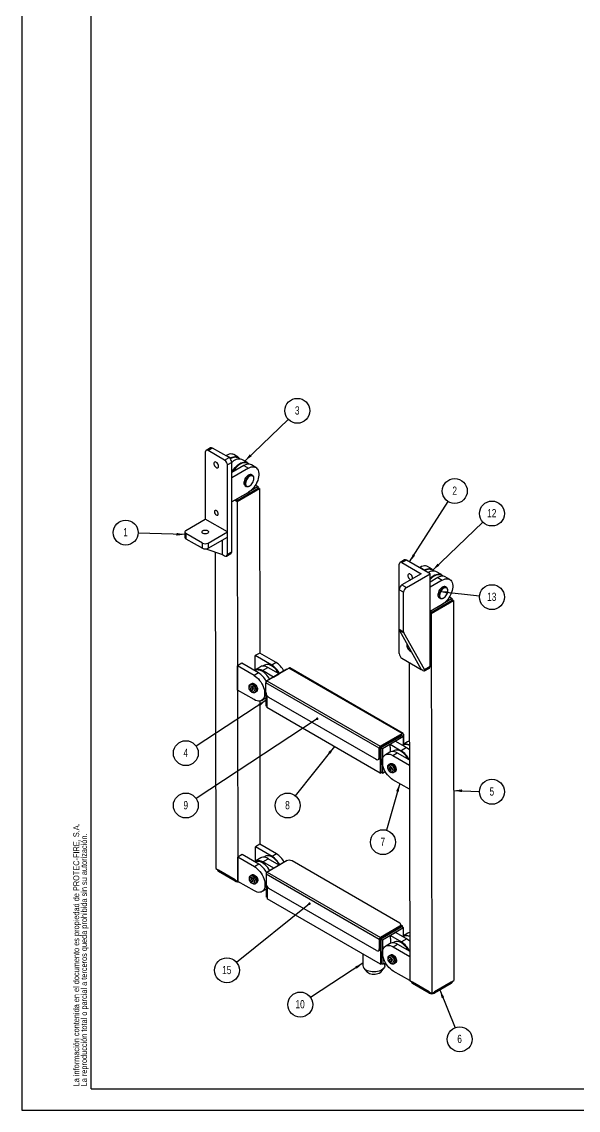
# Model space of a CAD drawing. Extents: x 0 to 1782, y 0 to 1260.
# Drawn here: x 0 to 427, y 0 to 836 of the extents above; entities that cross this region are included whole.
import ezdxf

# ---------------------------------------------------------------- set-up
doc = ezdxf.new("R2010")
doc.units = 0
doc.header["$LTSCALE"] = 3
doc.layers.get('0').update_dxf_attribs({"linetype": 'CONTINUOUS'})
doc.layers.add('FORMATO', color=7, linetype='CONTINUOUS')
doc.styles.add('SLDTEXTSTYLE0', font='TXT', dxfattribs={"width": 0.75})
doc.dimstyles.new('SLDDIMSTYLE0', dxfattribs={"dimtxt": 0.18, "dimasz": 6.35, "dimexe": 0, "dimexo": 0.0625, "dimgap": 0, "dimtad": 0, "dimtih": 1, "dimtoh": 1, "dimdec": 0, "dimrnd": 1e-09, "dimzin": 0, "dimdsep": 46, "dimtxsty": 'Standard', "dimsah": 1, "dimcen": 0.09, "dimadec": 0, "dimazin": 0, "dimtfac": 6.35, "dimtdec": 0, "dimtofl": 0, "dimtmove": 0, "dimatfit": 3, "dimfxl": 1, "dimtolj": 1, "dimtzin": 0, "dimarcsym": 0})
doc.dimstyles.new('SLDDIMSTYLE2', dxfattribs={"dimtxt": 0.18, "dimasz": 1.953846, "dimexe": 0, "dimexo": 0.0625, "dimgap": 0, "dimtad": 0, "dimtih": 1, "dimtoh": 1, "dimdec": 0, "dimrnd": 1e-09, "dimzin": 0, "dimdsep": 46, "dimtxsty": 'Standard', "dimblk1": 'DOT', "dimblk2": 'DOT', "dimsah": 1, "dimcen": 0.09, "dimadec": 0, "dimazin": 0, "dimtfac": 1.953846, "dimtdec": 0, "dimtofl": 0, "dimtmove": 0, "dimatfit": 3, "dimldrblk": 'DOT', "dimfxl": 1, "dimtolj": 1, "dimtzin": 0, "dimarcsym": 0})

# ---------------------------------------------------------------- blocks, each defined once
blk = doc.blocks.new('SW_NOTE_0')
at = {"layer": 'FORMATO', "color": 0, "char_height": 4.5, "attachment_point": 1, "rotation": 90, "style": 'SLDTEXTSTYLE0'}
for s, insert in [('La información contenida en el documento es propiedad de PROTEC-FIRE, S.A.', (-5.78, 0)), ('La reproducción total o parcial a terceros queda prohibida sin su autorización.', (0.22, 0))]:
    blk.add_mtext(s, dxfattribs=dict(at, insert=insert))
blk = doc.blocks.new('SW_NOTE_0_7')
at = {"layer": 'FORMATO', "color": 0}
blk.add_circle((6.92, 6.61), 9.57, dxfattribs=at)
at = {"layer": 'FORMATO', "color": 0, "insert": (6.79, 10.05), "char_height": 6.35, "attachment_point": 2, "style": 'SLDTEXTSTYLE0'}
blk.add_mtext('12', dxfattribs=at)
blk = doc.blocks.new('SW_NOTE_0_8')
at = {"layer": 'FORMATO', "color": 0}
blk.add_circle((9.52, -1.02), 9.57, dxfattribs=at)
at = {"layer": 'FORMATO', "color": 0, "insert": (9.39, 2.41), "char_height": 6.35, "attachment_point": 2, "style": 'SLDTEXTSTYLE0'}
blk.add_mtext('13', dxfattribs=at)
blk = doc.blocks.new('SW_NOTE_0_9')
at = {"layer": 'FORMATO', "color": 0}
blk.add_circle((5.15, 8.07), 9.57, dxfattribs=at)
at = {"layer": 'FORMATO', "color": 0, "insert": (5.09, 11.51), "char_height": 6.35, "attachment_point": 2, "style": 'SLDTEXTSTYLE0'}
blk.add_mtext('2', dxfattribs=at)
blk = doc.blocks.new('SW_NOTE_0_10')
at = {"layer": 'FORMATO', "color": 0}
blk.add_circle((9.57, -0.32), 9.57, dxfattribs=at)
at = {"layer": 'FORMATO', "color": 0, "insert": (9.5, 3.12), "char_height": 6.35, "attachment_point": 2, "style": 'SLDTEXTSTYLE0'}
blk.add_mtext('5', dxfattribs=at)
blk = doc.blocks.new('SW_NOTE_0_11')
at = {"layer": 'FORMATO', "color": 0}
blk.add_circle((-7.99, -5.27), 9.57, dxfattribs=at)
at = {"layer": 'FORMATO', "color": 0, "insert": (-8.05, -1.84), "char_height": 6.35, "attachment_point": 2, "style": 'SLDTEXTSTYLE0'}
blk.add_mtext('9', dxfattribs=at)
blk = doc.blocks.new('_DOT')
at = {"color": 0, "linetype": 'ByBlock'}
blk.add_line((-0.5, 0), (-1, 0), dxfattribs=at)
at = {"color": 0, "linetype": 'ByBlock', "const_width": 0.5}
blk.add_lwpolyline([(-0.25, 0, 1), (0.25, 0, 1)], format="xyb", close=True, dxfattribs=at)
blk = doc.blocks.new('SW_NOTE_0_12')
at = {"layer": 'FORMATO', "color": 0}
blk.add_circle((-2.64, -9.2), 9.57, dxfattribs=at)
at = {"layer": 'FORMATO', "color": 0, "insert": (-2.7, -5.76), "char_height": 6.35, "attachment_point": 2, "style": 'SLDTEXTSTYLE0'}
blk.add_mtext('7', dxfattribs=at)
blk = doc.blocks.new('SW_NOTE_0_13')
at = {"layer": 'FORMATO', "color": 0}
blk.add_circle((3.57, -8.88), 9.57, dxfattribs=at)
at = {"layer": 'FORMATO', "color": 0, "insert": (3.51, -5.44), "char_height": 6.35, "attachment_point": 2, "style": 'SLDTEXTSTYLE0'}
blk.add_mtext('6', dxfattribs=at)
blk = doc.blocks.new('SW_NOTE_0_14')
at = {"layer": 'FORMATO', "color": 0}
blk.add_circle((-5.97, -7.48), 9.57, dxfattribs=at)
at = {"layer": 'FORMATO', "color": 0, "insert": (-6.03, -4.05), "char_height": 6.35, "attachment_point": 2, "style": 'SLDTEXTSTYLE0'}
blk.add_mtext('8', dxfattribs=at)
blk = doc.blocks.new('SW_NOTE_0_15')
at = {"layer": 'FORMATO', "color": 0}
blk.add_circle((-7.98, -5.28), 9.57, dxfattribs=at)
at = {"layer": 'FORMATO', "color": 0, "insert": (-8.11, -1.85), "char_height": 6.35, "attachment_point": 2, "style": 'SLDTEXTSTYLE0'}
blk.add_mtext('10', dxfattribs=at)
blk = doc.blocks.new('SW_NOTE_0_16')
at = {"layer": 'FORMATO', "color": 0}
blk.add_circle((-8, -5.26), 9.57, dxfattribs=at)
at = {"layer": 'FORMATO', "color": 0, "insert": (-8.06, -1.82), "char_height": 6.35, "attachment_point": 2, "style": 'SLDTEXTSTYLE0'}
blk.add_mtext('4', dxfattribs=at)
blk = doc.blocks.new('SW_NOTE_0_17')
at = {"layer": 'FORMATO', "color": 0}
blk.add_circle((-9.57, 0.31), 9.57, dxfattribs=at)
at = {"layer": 'FORMATO', "color": 0, "insert": (-9.63, 3.75), "char_height": 6.35, "attachment_point": 2, "style": 'SLDTEXTSTYLE0'}
blk.add_mtext('1', dxfattribs=at)
blk = doc.blocks.new('SW_NOTE_0_18')
at = {"layer": 'FORMATO', "color": 0}
blk.add_circle((6.92, 6.61), 9.57, dxfattribs=at)
at = {"layer": 'FORMATO', "color": 0, "insert": (6.86, 10.05), "char_height": 6.35, "attachment_point": 2, "style": 'SLDTEXTSTYLE0'}
blk.add_mtext('3', dxfattribs=at)
blk = doc.blocks.new('SW_NOTE_0_19')
at = {"layer": 'FORMATO', "color": 0}
blk.add_circle((-7.45, -6.01), 9.57, dxfattribs=at)
at = {"layer": 'FORMATO', "color": 0, "insert": (-7.58, -2.58), "char_height": 6.35, "attachment_point": 2, "style": 'SLDTEXTSTYLE0'}
blk.add_mtext('15', dxfattribs=at)

msp = doc.modelspace()

# ---------------------------------------------------------------- linework, layer by layer
at = {"color": 7, "linetype": 'Continuous'}
for p, q in [((0, 1260), (0, 0)), ((140.88, 505.18), (140.88, 453.74)), ((144.9, 508.52), (141.5, 506.56)), ((146.4, 508.37), (143, 506.41)), ((155.73, 499.06), (143, 506.41)), ((159.13, 501.02), (146.4, 508.37)), ((157, 502.73), (156.58, 502.49)), ((157, 502.73), (160.4, 500.77)), ((166.1, 501.34), (162.7, 503.3)), ((155.73, 499.06), (159.13, 501.02)), ((161.25, 497.34), (157.85, 495.39)), ((157.85, 426.8), (157.85, 495.39)), ((160.4, 500.77), (159.85, 500.45)), ((161.25, 428.76), (161.25, 497.34)), ((170.58, 494.89), (161.25, 489.51)), ((166.94, 500.16), (165.9, 500.76)), ((173.31, 497.17), (169.07, 499.62)), ((170.58, 494.89), (173.98, 492.93)), ((174.16, 495.99), (173.12, 496.59)), ((179.67, 493.5), (176.28, 495.46)), ((173.98, 492.93), (161.25, 485.59)), ((161.25, 466.97), (161.25, 485.59)), ((177.22, 487.29), (176.38, 487.78)), ((178.22, 484.85), (178.22, 485.1)), ((165.51, 467.45), (182.48, 477.28)), ((181.63, 477.28), (165.51, 467.94)), ((171.58, 479.47), (172.42, 478.98)), ((181.63, 478.75), (174.09, 474.39)), ((174.82, 479.22), (175.04, 479.34)), ((179.47, 479.99), (181.63, 478.75)), ((181.63, 477.28), (181.63, 478.75)), ((182.48, 477.28), (181.63, 477.77)), ((182.48, 477.28), (182.67, 350.99)), ((173.98, 474.32), (161.25, 466.97)), ((163.8, 468.44), (165.51, 467.45)), ((165.51, 467.94), (164.22, 468.69)), ((165.5, 469.41), (165.49, 469.42)), ((173.6, 474.1), (165.5, 469.41)), ((165.51, 467.94), (165.5, 469.41)), ((165.51, 467.45), (165.95, 175.71)), ((126.03, 445.17), (140.88, 453.74)), ((157.85, 443.94), (140.88, 453.74)), ((125.15, 443.94), (125.15, 440.02)), ((143, 435.37), (157.85, 443.94)), ((157.85, 440.02), (157.85, 443.94)), ((138.76, 435.37), (126.03, 442.72)), ((126.03, 442.72), (126.03, 438.8)), ((126.03, 438.8), (138.76, 431.45)), ((138.76, 431.45), (138.76, 435.37)), ((143, 431.45), (157.85, 440.02)), ((143, 435.37), (143, 431.45)), ((154.03, 426.55), (154.03, 437.82)), ((137.06, 432.43), (134.94, 433.66)), ((141.31, 430.96), (154.03, 426.55)), ((148.61, 428.43), (148.98, 185.51)), ((154.03, 426.55), (155.73, 425.57)), ((157.23, 425.42), (160.63, 427.38)), ((157.85, 426.8), (161.25, 428.76)), ((289.8, 399.62), (289.8, 419.21)), ((293.82, 422.55), (290.42, 420.59)), ((295.31, 422.4), (291.92, 420.44)), ((291.92, 420.44), (306.77, 411.87)), ((313.56, 411.87), (295.31, 422.4)), ((306.77, 411.87), (291.92, 403.29)), ((295.31, 401.34), (313.56, 411.87)), ((305.92, 416.76), (305.5, 416.52)), ((305.92, 416.76), (309.32, 414.8)), ((309.32, 414.8), (308.89, 414.56)), ((315.02, 415.37), (311.62, 417.33)), ((313.56, 340.83), (313.56, 411.87)), ((315.86, 414.19), (314.82, 414.79)), ((322.23, 411.2), (317.99, 413.65)), ((323.07, 410.02), (322.03, 410.62)), ((328.59, 407.53), (325.2, 409.49)), ((291.92, 403.29), (295.31, 401.34)), ((319.5, 408.93), (313.56, 405.5)), ((322.89, 406.97), (313.56, 401.58)), ((319.5, 408.93), (322.89, 406.97)), ((326.14, 401.33), (325.29, 401.81)), ((293.19, 397.66), (289.8, 399.62)), ((289.8, 369.32), (289.8, 399.62)), ((293.19, 367.36), (293.19, 397.66)), ((320.49, 393.5), (321.34, 393.01)), ((330.54, 392.78), (323.01, 388.42)), ((323.74, 393.25), (323.95, 393.37)), ((327.13, 398.88), (327.13, 399.13)), ((328.39, 394.03), (330.54, 392.78)), ((330.55, 391.31), (330.54, 392.78)), ((322.89, 388.35), (313.56, 382.96)), ((314.42, 381.48), (331.39, 391.32)), ((330.55, 391.31), (314.42, 381.97)), ((322.51, 388.13), (314.42, 383.44)), ((331.39, 391.32), (330.55, 391.81)), ((331.39, 391.32), (331.84, 99.58)), ((314.42, 381.97), (313.56, 382.47)), ((313.56, 381.98), (314.42, 381.48)), ((314.42, 383.44), (314.41, 383.45)), ((314.42, 381.97), (314.42, 383.44)), ((314.42, 381.48), (314.87, 89.74)), ((289.8, 369.32), (293.19, 367.36)), ((289.8, 350.63), (289.8, 369.32)), ((293.41, 366.41), (290.01, 368.37)), ((290.01, 368.37), (306.77, 338.38)), ((309.13, 338.27), (293.41, 366.41)), ((182.67, 350.99), (179.27, 349.03)), ((195.4, 343.65), (182.67, 350.99)), ((169.09, 343.13), (165.7, 341.16)), ((181.82, 335.78), (169.09, 343.13)), ((179.29, 338.18), (179.27, 349.03)), ((192, 341.68), (179.27, 349.03)), ((195.4, 343.65), (192, 341.68)), ((291.92, 346.95), (306.77, 338.38)), ((297.53, 343.72), (297.89, 99.54)), ((165.73, 322.56), (165.7, 341.16)), ((178.43, 333.81), (165.7, 341.16)), ((181.82, 335.78), (178.43, 333.81)), ((179.28, 337.48), (179.08, 337.36)), ((183.33, 340.52), (179.09, 338.06)), ((184.79, 337.5), (189.03, 339.96)), ((193.28, 332.6), (184.79, 337.5)), ((186.5, 341.66), (185.45, 341.06)), ((203.46, 338.5), (187.34, 329.16)), ((188.18, 329.65), (205.15, 339.48)), ((197.52, 335.06), (189.03, 339.96)), ((193.28, 332.6), (197.52, 335.06)), ((203.46, 338.5), (203.46, 338.5)), ((292.13, 289.27), (205.15, 339.48)), ((292.73, 289.33), (205.75, 339.54)), ((308.04, 337.64), (306.77, 338.38)), ((309.13, 338.27), (313.56, 340.83)), ((309.24, 337.32), (312.94, 339.45)), ((175.91, 327.21), (175.28, 326.84)), ((176.63, 327.45), (176.5, 327.38)), ((176.64, 327.63), (176.55, 327.58)), ((274.31, 277.97), (187.33, 328.18)), ((187.35, 320.84), (187.33, 328.18)), ((187.58, 329.02), (187.34, 329.16)), ((187.34, 329.16), (187.34, 328.25)), ((188.18, 329.65), (275.16, 279.44)), ((178.45, 315.21), (165.73, 322.56)), ((174.54, 325.2), (174.54, 324.46)), ((176.46, 321.15), (177.1, 320.79)), ((178.89, 320.61), (179.52, 320.98)), ((179.96, 321.41), (180.08, 321.48)), ((180.16, 321.35), (180.24, 321.4)), ((187.35, 320.72), (187.36, 310.56)), ((188.2, 318.39), (188.21, 309.09)), ((182.72, 314.16), (182.89, 204.14)), ((184.15, 314.65), (187.35, 316.5)), ((188.21, 310.07), (187.36, 310.56)), ((189.47, 317.16), (272.2, 269.4)), ((275.19, 258.88), (188.21, 309.09)), ((275.16, 279.44), (292.13, 289.27)), ((292.13, 288.29), (275.16, 278.46)), ((291.7, 287.56), (275.58, 278.22)), ((292.98, 286.82), (276.86, 277.48)), ((292.98, 286.82), (291.7, 287.56)), ((292.13, 287.31), (292.13, 288.29)), ((292.98, 288.78), (292.99, 281.44)), ((292.99, 280.88), (292.98, 286.82)), ((274.32, 270.63), (274.31, 277.97)), ((275.16, 278.46), (275.17, 271.12)), ((275.16, 278.46), (275.19, 258.88)), ((276.86, 277.48), (275.58, 278.22)), ((275.58, 278.22), (275.61, 259.62)), ((276.86, 277.48), (276.87, 267.82)), ((287.04, 283.38), (282.8, 280.92)), ((282.8, 280.92), (291.28, 276.03)), ((282.8, 278.72), (282.8, 280.92)), ((282.8, 278.72), (282.8, 274.97)), ((285.77, 276.01), (284.73, 275.4)), ((287.04, 283.38), (295.52, 278.48)), ((295.52, 278.48), (291.28, 276.03)), ((292.99, 280.19), (292.78, 280.07)), ((296.19, 282.73), (292.79, 280.77)), ((292.99, 281.44), (292.99, 281.33)), ((273.7, 269.26), (274.55, 269.75)), ((274.32, 270.63), (275.17, 271.12)), ((276.87, 267.56), (276.88, 258.88)), ((282.61, 274.87), (279.22, 272.9)), ((284.92, 272.34), (288.31, 274.3)), ((284.92, 272.34), (297.64, 264.99)), ((288.31, 274.3), (297.64, 268.92)), ((275.19, 258.88), (276.03, 259.37)), ((276.88, 258.88), (275.61, 259.62)), ((276.88, 258.88), (279.03, 260.13)), ((281.03, 263.73), (281.03, 262.99)), ((282.4, 265.74), (281.77, 265.37)), ((282.95, 259.68), (283.59, 259.31)), ((283.12, 265.97), (282.99, 265.9)), ((283.13, 266.15), (283.04, 266.1)), ((285.38, 259.14), (286.01, 259.51)), ((286.45, 259.93), (286.57, 260)), ((286.65, 259.87), (286.74, 259.92)), ((297.64, 264.99), (297.67, 246.39)), ((297.67, 246.39), (284.94, 253.74)), ((182.89, 204.14), (179.5, 202.18)), ((179.51, 191.33), (179.5, 202.18)), ((192.22, 194.83), (179.5, 202.18)), ((195.62, 196.8), (182.89, 204.14)), ((169.31, 196.28), (165.92, 194.31)), ((165.95, 175.71), (165.92, 194.31)), ((178.65, 186.97), (165.92, 194.31)), ((182.04, 188.93), (169.31, 196.28)), ((183.55, 193.67), (179.31, 191.22)), ((185.01, 190.65), (189.25, 193.11)), ((186.83, 194.87), (185.68, 194.21)), ((197.74, 188.21), (189.25, 193.11)), ((195.62, 196.8), (192.22, 194.83)), ((148.98, 185.51), (165.95, 175.71)), ((150.22, 184.79), (150.22, 184.53)), ((163.83, 176.94), (151.1, 184.28)), ((151.1, 184.28), (151.1, 183.31)), ((182.04, 188.93), (178.65, 186.97)), ((179.4, 190.57), (179.3, 190.51)), ((193.5, 185.75), (185.01, 190.65)), ((203.68, 191.65), (187.56, 182.31)), ((203.25, 191.4), (188.4, 182.8)), ((193.5, 185.75), (197.74, 188.21)), ((203.73, 191.63), (203.68, 191.65)), ((290.23, 143.65), (207.5, 191.41)), ((163.83, 175.96), (151.1, 183.31)), ((163.83, 175.96), (163.83, 176.94)), ((178.68, 168.36), (165.95, 175.71)), ((174.76, 178.35), (174.76, 177.62)), ((176.14, 180.36), (175.5, 179.99)), ((176.85, 180.6), (176.72, 180.53)), ((176.86, 180.78), (176.77, 180.73)), ((187.81, 182.17), (187.56, 182.31)), ((187.56, 182.31), (187.56, 181.4)), ((274.53, 131.12), (187.56, 181.33)), ((187.56, 181.33), (187.57, 173.99)), ((188.4, 182.8), (275.38, 132.59)), ((176.68, 174.3), (177.32, 173.94)), ((179.11, 173.76), (179.75, 174.13)), ((180.18, 174.56), (180.31, 174.63)), ((180.38, 174.5), (180.47, 174.55)), ((184.38, 167.8), (187.58, 169.65)), ((187.57, 173.87), (187.59, 163.71)), ((188.42, 171.54), (188.44, 162.24)), ((272.42, 122.56), (189.69, 170.32)), ((188.43, 163.22), (187.59, 163.71)), ((275.41, 112.03), (188.44, 162.24)), ((291.11, 141.44), (291.11, 142.42)), ((292.35, 141.44), (291.11, 142.16)), ((292.35, 141.44), (275.38, 131.61)), ((290.23, 141.19), (275.38, 132.59)), ((275.38, 131.61), (290.23, 140.21)), ((291.93, 140.71), (275.8, 131.37)), ((293.2, 139.97), (277.08, 130.63)), ((287.26, 136.53), (283.02, 134.07)), ((283.02, 134.07), (291.5, 129.18)), ((283.02, 131.87), (283.02, 134.07)), ((287.26, 136.53), (295.75, 131.63)), ((290.23, 140.21), (290.23, 141.19)), ((293.2, 139.97), (291.93, 140.71)), ((292.35, 140.46), (292.35, 141.44)), ((296.41, 135.88), (293.01, 133.92)), ((293.21, 134.03), (293.2, 139.97)), ((274.53, 131.12), (274.54, 123.78)), ((275.39, 124.27), (275.38, 131.61)), ((275.38, 131.61), (275.41, 112.03)), ((277.08, 130.63), (275.8, 131.37)), ((275.8, 131.37), (275.83, 112.77)), ((277.08, 130.63), (277.09, 120.97)), ((282.83, 128.02), (279.44, 126.05)), ((283.02, 131.87), (283.03, 128.12)), ((285.89, 129.1), (284.95, 128.56)), ((285.14, 125.49), (288.53, 127.46)), ((285.14, 125.49), (297.87, 118.14)), ((288.53, 127.46), (297.86, 122.07)), ((295.75, 131.63), (291.5, 129.18)), ((293.32, 133.4), (293, 133.22)), ((261.93, 119.82), (261.94, 111.07)), ((273.92, 122.41), (274.77, 122.9)), ((274.54, 123.78), (275.39, 124.27)), ((277.09, 120.72), (277.11, 112.03)), ((282.63, 118.89), (281.99, 118.52)), ((283.34, 119.13), (283.21, 119.05)), ((283.35, 119.3), (283.26, 119.26)), ((297.87, 118.14), (297.89, 99.54)), ((262.66, 109.1), (264.86, 106.24)), ((275.41, 112.03), (276.26, 112.52)), ((277.11, 112.03), (275.83, 112.77)), ((275.83, 106.26), (278.02, 109.12)), ((277.11, 112.03), (279.25, 113.28)), ((278.74, 111.09), (278.74, 112.98)), ((281.25, 116.88), (281.25, 116.14)), ((283.17, 112.83), (283.81, 112.46)), ((285.6, 112.29), (286.24, 112.66)), ((286.67, 113.08), (286.8, 113.15)), ((286.87, 113.02), (286.96, 113.07)), ((297.89, 99.54), (285.17, 106.89)), ((297.89, 99.54), (314.87, 89.74)), ((299.14, 98.82), (299.14, 98.56)), ((312.74, 90.97), (300.02, 98.32)), ((300.02, 98.32), (300.02, 97.34)), ((312.75, 89.99), (300.02, 97.34)), ((314.87, 89.74), (331.84, 99.58)), ((329.71, 98.35), (316.99, 90.97)), ((329.72, 97.37), (316.99, 89.99)), ((329.72, 97.37), (329.71, 98.35)), ((330.59, 98.6), (330.59, 98.86)), ((312.75, 89.99), (312.74, 90.97)), ((316.99, 90.97), (316.99, 89.99)), ((0, 0), (1782, 0))]:
    msp.add_line(p, q, dxfattribs=at)
at = {"color": 8, "linetype": 'Continuous'}
msp.add_line((292.99, 281.44), (292.99, 281.44), dxfattribs=at)
at = {"color": 7, "linetype": 'Continuous', "flags": 128}
for points in [[(162.7, 503.3), (162.09, 503.58), (161.19, 503.79), (160.22, 503.81), (159.18, 503.64), (158.1, 503.28), (157, 502.73)], [(160.4, 500.77), (161.5, 501.32), (162.57, 501.68), (163.61, 501.86), (164.59, 501.83), (165.49, 501.62), (166.29, 501.22), (166.98, 500.63), (167.39, 500.14)], [(151.17, 494.34), (151.09, 495), (150.86, 495.7), (150.49, 496.36), (150.03, 496.94), (149.5, 497.38), (148.97, 497.65), (148.47, 497.71), (148.05, 497.56), (147.74, 497.23), (147.59, 496.72), (147.59, 496.1), (147.74, 495.42), (148.05, 494.73), (148.47, 494.1), (148.97, 493.59), (149.5, 493.23), (150.03, 493.07), (150.49, 493.11), (150.86, 493.35), (151.09, 493.78), (151.17, 494.34)], [(165.9, 500.76), (165.81, 500.81), (164.99, 501.13), (164.09, 501.26), (163.12, 501.2), (162.09, 500.94), (161.04, 500.51), (160.21, 500.05)], [(161.24, 497.5), (161.71, 497.9), (162.8, 498.71), (163.9, 499.35), (165, 499.8), (166.06, 500.08), (167.06, 500.15), (168.01, 500.04), (168.86, 499.73), (169.07, 499.62)], [(161.36, 489.57), (162.1, 490.91), (162.95, 492.2), (163.89, 493.41), (164.9, 494.5), (165.96, 495.46), (167.05, 496.26), (168.15, 496.9), (169.24, 497.36), (170.3, 497.63), (171.31, 497.71), (172.25, 497.59), (173.1, 497.28), (173.86, 496.79), (174.49, 496.12), (174.6, 495.97)], [(173.12, 496.59), (173.01, 496.65), (172.2, 496.97), (171.29, 497.09), (170.32, 497.03), (169.29, 496.78), (168.24, 496.34), (167.17, 495.72), (166.12, 494.94), (165.09, 494), (164.12, 492.94), (163.22, 491.77), (162.4, 490.5), (162.12, 490.01)], [(176.28, 495.46), (175.67, 495.74), (174.77, 495.96), (173.79, 495.98), (172.76, 495.8), (171.68, 495.44), (170.58, 494.89)], [(173.98, 492.93), (175.07, 493.48), (176.15, 493.84), (177.19, 494.02), (178.16, 494), (179.06, 493.78), (179.87, 493.38), (180.56, 492.8), (181.13, 492.04), (181.57, 491.13), (181.87, 490.08), (182.02, 488.9), (182.02, 487.63), (181.87, 486.29), (181.57, 484.89), (181.13, 483.47), (180.56, 482.06), (179.87, 480.67), (179.06, 479.34), (178.16, 478.09), (177.19, 476.94), (176.15, 475.92), (175.07, 475.04), (173.98, 474.32)], [(176.38, 487.78), (176.02, 487.94), (175.39, 488), (174.69, 487.87), (173.96, 487.54), (173.23, 487.02), (172.54, 486.35), (171.91, 485.54), (171.38, 484.65), (170.97, 483.71), (170.7, 482.77), (170.59, 481.86), (170.63, 481.04), (170.83, 480.34), (171.17, 479.8), (171.58, 479.47)], [(178.22, 485.1), (178.21, 485.32), (178.09, 486.09), (177.82, 486.71), (177.4, 487.17), (176.87, 487.45), (176.24, 487.52), (175.54, 487.38), (174.81, 487.05), (174.08, 486.53), (173.39, 485.86), (172.76, 485.05), (172.23, 484.16), (171.82, 483.22), (171.55, 482.28), (171.43, 481.37), (171.48, 480.55), (171.68, 479.85), (172.02, 479.31), (172.5, 478.94), (173.09, 478.77), (173.75, 478.8), (174.47, 479.03), (174.82, 479.22)], [(178.18, 484.25), (178.21, 485.06), (178.1, 485.78), (177.84, 486.37), (177.45, 486.8), (176.95, 487.05), (176.36, 487.12), (175.71, 486.99), (175.02, 486.68), (174.34, 486.2), (173.69, 485.56), (173.1, 484.81), (172.6, 483.98), (172.22, 483.09), (171.97, 482.21), (171.86, 481.36), (171.9, 480.59), (172.09, 479.94), (172.41, 479.42), (172.86, 479.08), (173.41, 478.92), (174.03, 478.95), (174.71, 479.17), (175.39, 479.57), (176.06, 480.13), (176.69, 480.83), (177.23, 481.63), (177.68, 482.49), (178, 483.38), (178.18, 484.25)], [(150.81, 457.81), (150.73, 458.39), (150.51, 459.01), (150.16, 459.58), (149.72, 460.05), (149.25, 460.37), (148.79, 460.5), (148.39, 460.43), (148.1, 460.17), (147.95, 459.74), (147.95, 459.19), (148.1, 458.58), (148.39, 457.98), (148.79, 457.45), (149.25, 457.05), (149.72, 456.82), (150.16, 456.79), (150.51, 456.96), (150.73, 457.31), (150.81, 457.81)], [(142.69, 444.98), (143.14, 444.63), (143.39, 444.22), (143.42, 443.78), (143.22, 443.35), (142.82, 442.98), (142.24, 442.7), (141.54, 442.52), (140.79, 442.47), (140.04, 442.55), (139.37, 442.76), (138.83, 443.07), (138.48, 443.46), (138.33, 443.89), (138.42, 444.32), (138.72, 444.73), (139.22, 445.06), (139.86, 445.29), (140.6, 445.41), (141.36, 445.39), (142.07, 445.24), (142.69, 444.98)], [(311.62, 417.33), (311.01, 417.61), (310.11, 417.83), (309.13, 417.85), (308.1, 417.67), (307.02, 417.31), (305.92, 416.76)], [(300.05, 407.99), (300.09, 408.38), (300.01, 409.04), (299.77, 409.73), (299.41, 410.4), (298.94, 410.97), (298.42, 411.42), (297.88, 411.68), (297.38, 411.74), (296.96, 411.6), (296.66, 411.26), (296.5, 410.76), (296.5, 410.14), (296.66, 409.45), (296.96, 408.76), (297.38, 408.13), (297.88, 407.62), (298.42, 407.26), (298.64, 407.17)], [(309.32, 414.8), (310.41, 415.35), (311.49, 415.71), (312.53, 415.89), (313.5, 415.87), (314.4, 415.65), (315.21, 415.25), (315.9, 414.67), (316.3, 414.17)], [(314.82, 414.79), (314.73, 414.84), (313.91, 415.16), (313.01, 415.29), (312.03, 415.23), (311.01, 414.98), (309.95, 414.54), (309.42, 414.25)], [(311.87, 412.84), (312.82, 413.38), (313.91, 413.84), (314.97, 414.11), (315.98, 414.19), (316.92, 414.07), (317.78, 413.77), (317.99, 413.65)], [(313.56, 408.27), (313.82, 408.53), (314.87, 409.49), (315.96, 410.29), (317.06, 410.93), (318.15, 411.39), (319.21, 411.66), (320.22, 411.74), (321.17, 411.62), (322.02, 411.32), (322.77, 410.82), (323.41, 410.15), (323.52, 410.01)], [(322.03, 410.62), (321.94, 410.68), (321.12, 411), (320.22, 411.13), (319.25, 411.07), (318.22, 410.81), (317.17, 410.38), (316.1, 409.76), (315.05, 408.98), (314.02, 408.05), (313.56, 407.57)], [(325.2, 409.49), (324.59, 409.77), (323.69, 409.99), (322.71, 410.01), (321.67, 409.84), (320.6, 409.47), (319.5, 408.93)], [(325.29, 401.81), (324.93, 401.97), (324.3, 402.04), (323.61, 401.9), (322.88, 401.57), (322.15, 401.05), (321.45, 400.38), (320.83, 399.58), (320.3, 398.68), (319.89, 397.74), (319.62, 396.8), (319.5, 395.9), (319.55, 395.08), (319.74, 394.37), (320.09, 393.83), (320.49, 393.5)], [(327.13, 399.13), (327.13, 399.35), (327.01, 400.12), (326.73, 400.75), (326.32, 401.21), (325.78, 401.48), (325.15, 401.55), (324.46, 401.41), (323.73, 401.08), (323, 400.56), (322.3, 399.89), (321.68, 399.09), (321.14, 398.19), (320.74, 397.25), (320.47, 396.31), (320.35, 395.41), (320.39, 394.59), (320.59, 393.88), (320.94, 393.34), (321.42, 392.97), (322, 392.8), (322.67, 392.83), (323.39, 393.07), (323.74, 393.25)], [(327.09, 398.28), (327.13, 399.09), (327.02, 399.81), (326.76, 400.4), (326.37, 400.83), (325.87, 401.09), (325.28, 401.15), (324.62, 401.02), (323.94, 400.71), (323.26, 400.23), (322.6, 399.6), (322.02, 398.84), (321.52, 398.01), (321.14, 397.13), (320.88, 396.24), (320.77, 395.39), (320.81, 394.62), (321, 393.97), (321.33, 393.45), (321.77, 393.11), (322.32, 392.95), (322.95, 392.98), (323.62, 393.2), (324.31, 393.6), (324.98, 394.16), (325.6, 394.86), (326.15, 395.66), (326.59, 396.52), (326.91, 397.41), (327.09, 398.28)], [(322.89, 406.97), (323.99, 407.51), (325.07, 407.88), (326.1, 408.05), (327.08, 408.03), (327.98, 407.82), (328.78, 407.41), (329.48, 406.83), (330.05, 406.07), (330.49, 405.16), (330.78, 404.11), (330.93, 402.94), (330.93, 401.67), (330.78, 400.32), (330.49, 398.93), (330.05, 397.51), (329.48, 396.09), (328.78, 394.71), (327.98, 393.37), (327.08, 392.12), (326.1, 390.97), (325.07, 389.95), (323.99, 389.07), (322.89, 388.35)], [(295.78, 358.05), (295.69, 357.76), (295.61, 357.07), (295.69, 356.28), (295.92, 355.46), (296.28, 354.63), (296.77, 353.86), (297.34, 353.19), (297.96, 352.65), (298.61, 352.28), (299.1, 352.12)], [(184.79, 337.5), (183.69, 338.05), (182.62, 338.41), (181.58, 338.58), (180.6, 338.56), (179.71, 338.35), (178.9, 337.95), (178.54, 337.68)], [(190.3, 330.88), (189.83, 331.69), (188.99, 332.94), (188.07, 334.09), (187.08, 335.12), (186.05, 336.02), (184.99, 336.77), (183.92, 337.35), (182.87, 337.74), (181.86, 337.96), (180.9, 337.98), (180.02, 337.81), (179.28, 337.48)], [(189.03, 339.96), (187.94, 340.51), (186.86, 340.87), (185.82, 341.04), (184.85, 341.02), (183.95, 340.81), (183.33, 340.52)], [(197.51, 335.06), (197.04, 335.87), (196.2, 337.11), (195.28, 338.26), (194.29, 339.3), (193.26, 340.2), (192.2, 340.95), (191.14, 341.52), (190.09, 341.92), (189.07, 342.13), (188.11, 342.15), (187.23, 341.98), (186.5, 341.66)], [(174.54, 325.2), (174.55, 325.46), (174.68, 326.1), (174.97, 326.59), (175.39, 326.9), (175.92, 327.01), (176.52, 326.91), (177.16, 326.62), (177.79, 326.14), (178.37, 325.51), (178.88, 324.77), (179.27, 323.96), (179.52, 323.14), (179.63, 322.35), (179.57, 321.66), (179.35, 321.09), (179, 320.68), (178.52, 320.47), (177.95, 320.47), (177.33, 320.66), (177.1, 320.79)], [(175.91, 327.21), (176.03, 327.27), (176.56, 327.38), (177.16, 327.28), (177.79, 326.99), (178.42, 326.51), (179.01, 325.88), (179.51, 325.14), (179.91, 324.33), (180.16, 323.51), (180.26, 322.72), (180.2, 322.02), (179.99, 321.46), (179.63, 321.05), (179.52, 320.98)], [(176.26, 327.35), (176.67, 327.64), (177.19, 327.75), (177.79, 327.65), (178.43, 327.36), (179.06, 326.88), (179.64, 326.25), (180.15, 325.51), (180.54, 324.7), (180.8, 323.88), (180.9, 323.09), (180.84, 322.39), (180.63, 321.82), (180.27, 321.42), (179.81, 321.21)], [(176.63, 327.45), (176.74, 327.51), (177.24, 327.61), (177.82, 327.52), (178.42, 327.24), (179.03, 326.78), (179.59, 326.17), (180.08, 325.46), (180.45, 324.69), (180.7, 323.9), (180.79, 323.15), (180.74, 322.48), (180.53, 321.93), (180.19, 321.55), (180.08, 321.48)], [(176.64, 327.63), (176.81, 327.71), (177.35, 327.8), (177.96, 327.67), (178.6, 327.35), (179.22, 326.85), (179.8, 326.21), (180.29, 325.45), (180.67, 324.64), (180.9, 323.82), (180.99, 323.04)], [(178.43, 333.81), (179.52, 333.09), (180.6, 332.21), (181.64, 331.19), (182.62, 330.04), (183.52, 328.79), (184.32, 327.46), (185.02, 326.08), (185.59, 324.66), (186.03, 323.24), (186.33, 321.85), (186.48, 320.51), (186.48, 319.24), (186.34, 318.07), (186.04, 317.01), (185.6, 316.1), (185.03, 315.35), (184.34, 314.76), (183.54, 314.36), (182.64, 314.15), (181.66, 314.13), (180.63, 314.3), (179.55, 314.67), (178.45, 315.21)], [(174.56, 324.1), (174.55, 324.73), (174.7, 325.25), (174.98, 325.62), (175.39, 325.8), (175.88, 325.79), (176.41, 325.58), (176.95, 325.19), (177.45, 324.65), (177.87, 324), (178.17, 323.31), (178.33, 322.62), (178.34, 321.99), (178.2, 321.46), (177.91, 321.1), (177.51, 320.91), (177.02, 320.93), (176.48, 321.14), (175.94, 321.53), (175.44, 322.07), (175.03, 322.71), (174.72, 323.41), (174.56, 324.1)], [(176.58, 322.34), (176.88, 322.3), (177.12, 322.41), (177.25, 322.67), (177.26, 323.04), (177.15, 323.45), (176.93, 323.85), (176.64, 324.18), (176.31, 324.38), (176.01, 324.42), (175.78, 324.31), (175.64, 324.04), (175.63, 323.68), (175.74, 323.27), (175.96, 322.87), (176.26, 322.54), (176.58, 322.34)], [(296.78, 269.41), (296.7, 269.56), (295.92, 270.84), (295.03, 272.04), (294.08, 273.14), (293.07, 274.11), (292.02, 274.93), (290.95, 275.6), (289.89, 276.09), (288.86, 276.4), (287.87, 276.51), (286.94, 276.44), (286.1, 276.18), (285.77, 276.01)], [(292.24, 280.38), (292.61, 280.65), (293.41, 281.05), (294.31, 281.27), (295.28, 281.29), (296.32, 281.11), (297.4, 280.75), (297.62, 280.65)], [(295.52, 278.48), (296.62, 277.76), (297.63, 276.95)], [(297.62, 283.22), (296.8, 283.02), (296.19, 282.73)], [(284.94, 253.74), (283.85, 254.46), (282.77, 255.34), (281.73, 256.36), (280.75, 257.51), (279.85, 258.76), (279.05, 260.09), (278.35, 261.48), (277.78, 262.89), (277.34, 264.31), (277.04, 265.7), (276.89, 267.05), (276.89, 268.32), (277.04, 269.49), (277.33, 270.54), (277.77, 271.45), (278.34, 272.2), (279.03, 272.79), (279.83, 273.19), (280.73, 273.4), (281.71, 273.42), (282.74, 273.25), (283.82, 272.89), (284.92, 272.34)], [(288.31, 274.3), (287.21, 274.85), (286.14, 275.22), (285.1, 275.39), (284.12, 275.37), (283.23, 275.16), (282.61, 274.87)], [(281.03, 263.73), (281.04, 263.99), (281.18, 264.63), (281.46, 265.12), (281.88, 265.43), (282.41, 265.54), (283.01, 265.44), (283.65, 265.14), (284.28, 264.66), (284.86, 264.03), (285.37, 263.29), (285.76, 262.49), (286.02, 261.66), (286.12, 260.88), (286.06, 260.18), (285.84, 259.61), (285.49, 259.21), (285.01, 259), (284.44, 258.99), (283.82, 259.19), (283.59, 259.31)], [(281.05, 262.62), (281.04, 263.26), (281.19, 263.78), (281.47, 264.14), (281.88, 264.33), (282.37, 264.31), (282.9, 264.1), (283.44, 263.71), (283.94, 263.17), (284.36, 262.53), (284.66, 261.83), (284.82, 261.14), (284.83, 260.51), (284.69, 259.99), (284.4, 259.62), (284, 259.44), (283.51, 259.45), (282.97, 259.66), (282.43, 260.05), (281.93, 260.59), (281.52, 261.24), (281.21, 261.93), (281.05, 262.62)], [(283.07, 260.87), (283.37, 260.82), (283.61, 260.94), (283.74, 261.2), (283.75, 261.56), (283.64, 261.98), (283.42, 262.38), (283.13, 262.7), (282.8, 262.9), (282.5, 262.95), (282.27, 262.83), (282.13, 262.57), (282.12, 262.2), (282.23, 261.79), (282.45, 261.39), (282.75, 261.07), (283.07, 260.87)], [(282.4, 265.74), (282.52, 265.79), (283.05, 265.9), (283.65, 265.81), (284.28, 265.51), (284.91, 265.03), (285.5, 264.4), (286, 263.66), (286.4, 262.85), (286.65, 262.03), (286.75, 261.25), (286.7, 260.55), (286.48, 259.98), (286.12, 259.58), (286.01, 259.51)], [(282.75, 265.87), (283.16, 266.16), (283.68, 266.27), (284.28, 266.18), (284.92, 265.88), (285.55, 265.4), (286.14, 264.77), (286.64, 264.03), (287.03, 263.22), (287.29, 262.4), (287.39, 261.62), (287.33, 260.92), (287.12, 260.35), (286.76, 259.95), (286.3, 259.74)], [(283.12, 265.97), (283.23, 266.03), (283.73, 266.14), (284.31, 266.04), (284.92, 265.76), (285.52, 265.3), (286.08, 264.7), (286.57, 263.99), (286.94, 263.21), (287.19, 262.43), (287.28, 261.67), (287.23, 261), (287.02, 260.46), (286.68, 260.07), (286.57, 260)], [(283.13, 266.15), (283.56, 266.31), (284.14, 266.29), (284.77, 266.06), (285.4, 265.65), (286.01, 265.07), (286.55, 264.36), (286.99, 263.58), (287.3, 262.75), (287.46, 261.95), (287.46, 261.21), (287.3, 260.59), (286.99, 260.12), (286.74, 259.92)], [(189.25, 193.11), (188.16, 193.66), (187.08, 194.02), (186.04, 194.19), (185.07, 194.17), (184.17, 193.96), (183.55, 193.67)], [(197.84, 188.27), (197.37, 189.08), (196.53, 190.33), (195.61, 191.48), (194.62, 192.51), (193.59, 193.41), (192.53, 194.16), (191.46, 194.74), (190.42, 195.13), (189.4, 195.35), (188.44, 195.37), (187.56, 195.2), (186.83, 194.87)], [(178.65, 186.97), (179.75, 186.24), (180.82, 185.36), (181.86, 184.34), (182.84, 183.19), (183.74, 181.94), (184.54, 180.61), (185.24, 179.23), (185.81, 177.81), (186.25, 176.39), (186.55, 175), (186.7, 173.66), (186.71, 172.39), (186.56, 171.22), (186.26, 170.17), (185.83, 169.25), (185.26, 168.5), (184.56, 167.92), (183.76, 167.51), (182.86, 167.3), (181.89, 167.28), (180.85, 167.45), (179.77, 167.82), (178.68, 168.36)], [(185.01, 190.65), (183.91, 191.2), (182.84, 191.56), (181.8, 191.74), (180.83, 191.72), (179.93, 191.5), (179.13, 191.1), (178.76, 190.83)], [(190.42, 183.97), (189.8, 185.01), (188.94, 186.24), (188.01, 187.37), (187.01, 188.39), (185.97, 189.26), (184.91, 189.97), (183.85, 190.52), (182.8, 190.89), (181.8, 191.06), (180.85, 191.05), (179.98, 190.84), (179.4, 190.57)], [(174.76, 178.35), (174.77, 178.61), (174.91, 179.25), (175.2, 179.74), (175.62, 180.05), (176.14, 180.16), (176.74, 180.07), (177.38, 179.77), (178.01, 179.29), (178.59, 178.66), (179.1, 177.92), (179.49, 177.11), (179.75, 176.29), (179.85, 175.51), (179.79, 174.81), (179.58, 174.24), (179.22, 173.84), (178.74, 173.62), (178.17, 173.62), (177.55, 173.81), (177.32, 173.94)], [(174.78, 177.25), (174.77, 177.88), (174.92, 178.4), (175.2, 178.77), (175.61, 178.95), (176.1, 178.94), (176.64, 178.73), (177.17, 178.34), (177.67, 177.8), (178.09, 177.16), (178.39, 176.46), (178.55, 175.77), (178.56, 175.14), (178.42, 174.62), (178.13, 174.25), (177.73, 174.07), (177.24, 174.08), (176.7, 174.29), (176.16, 174.68), (175.66, 175.22), (175.25, 175.86), (174.95, 176.56), (174.78, 177.25)], [(176.8, 175.49), (177.1, 175.45), (177.34, 175.56), (177.47, 175.82), (177.49, 176.19), (177.37, 176.6), (177.15, 177), (176.86, 177.33), (176.54, 177.53), (176.23, 177.57), (176, 177.46), (175.86, 177.2), (175.85, 176.83), (175.96, 176.42), (176.18, 176.02), (176.48, 175.69), (176.8, 175.49)], [(176.14, 180.36), (176.25, 180.42), (176.78, 180.53), (177.38, 180.43), (178.01, 180.14), (178.64, 179.66), (179.23, 179.03), (179.74, 178.29), (180.13, 177.48), (180.38, 176.66), (180.49, 175.87), (180.43, 175.18), (180.21, 174.61), (179.86, 174.2), (179.75, 174.13)], [(176.48, 180.5), (176.89, 180.79), (177.42, 180.9), (178.01, 180.8), (178.65, 180.51), (179.28, 180.03), (179.87, 179.4), (180.37, 178.66), (180.76, 177.85), (181.02, 177.03), (181.12, 176.24), (181.06, 175.54), (180.85, 174.98), (180.49, 174.57), (180.04, 174.37)], [(176.85, 180.6), (176.96, 180.66), (177.46, 180.76), (178.04, 180.67), (178.65, 180.39), (179.25, 179.93), (179.81, 179.32), (180.3, 178.61), (180.67, 177.84), (180.92, 177.05), (181.02, 176.3), (180.96, 175.63), (180.75, 175.09), (180.41, 174.7), (180.31, 174.63)], [(176.86, 180.78), (177.04, 180.86), (177.57, 180.95), (178.18, 180.83), (178.82, 180.5), (179.44, 180), (180.02, 179.36), (180.51, 178.6), (180.89, 177.79), (181.13, 176.97), (181.21, 176.2)], [(292.46, 133.53), (292.83, 133.8), (293.63, 134.21), (294.53, 134.42), (295.5, 134.44), (296.54, 134.27), (297.62, 133.9), (297.84, 133.8)], [(297.84, 136.37), (297.03, 136.17), (296.41, 135.88)], [(285.17, 106.89), (284.07, 107.61), (282.99, 108.49), (281.95, 109.51), (280.98, 110.66), (280.08, 111.91), (279.27, 113.24), (278.58, 114.63), (278, 116.04), (277.56, 117.46), (277.26, 118.85), (277.11, 120.2), (277.11, 121.47), (277.26, 122.64), (277.55, 123.69), (277.99, 124.6), (278.56, 125.35), (279.25, 125.94), (280.05, 126.34), (280.95, 126.55), (281.93, 126.57), (282.96, 126.4), (284.04, 126.04), (285.14, 125.49)], [(288.53, 127.46), (287.44, 128), (286.36, 128.37), (285.32, 128.54), (284.35, 128.52), (283.45, 128.31), (282.83, 128.02)], [(296.8, 122.68), (296.39, 123.38), (295.55, 124.62), (294.62, 125.76), (293.63, 126.79), (292.6, 127.68), (291.54, 128.42), (290.47, 128.99), (289.42, 129.37), (288.41, 129.58), (287.46, 129.59), (286.57, 129.4), (285.89, 129.1)], [(295.75, 131.63), (296.84, 130.91), (297.85, 130.1)], [(281.25, 116.88), (281.26, 117.14), (281.4, 117.78), (281.69, 118.27), (282.11, 118.58), (282.63, 118.69), (283.23, 118.59), (283.87, 118.29), (284.5, 117.82), (285.08, 117.19), (285.59, 116.44), (285.98, 115.64), (286.24, 114.81), (286.34, 114.03), (286.28, 113.33), (286.07, 112.76), (285.71, 112.36), (285.23, 112.15), (284.66, 112.14), (284.04, 112.34), (283.81, 112.46)], [(281.27, 115.78), (281.26, 116.41), (281.41, 116.93), (281.69, 117.29), (282.1, 117.48), (282.59, 117.46), (283.13, 117.25), (283.66, 116.86), (284.16, 116.32), (284.58, 115.68), (284.88, 114.98), (285.04, 114.29), (285.05, 113.66), (284.91, 113.14), (284.62, 112.77), (284.22, 112.59), (283.73, 112.6), (283.19, 112.81), (282.65, 113.21), (282.15, 113.74), (281.74, 114.39), (281.44, 115.08), (281.27, 115.78)], [(282.63, 118.89), (282.74, 118.95), (283.27, 119.06), (283.87, 118.96), (284.5, 118.66), (285.13, 118.18), (285.72, 117.55), (286.23, 116.81), (286.62, 116.01), (286.87, 115.18), (286.98, 114.4), (286.92, 113.7), (286.7, 113.13), (286.35, 112.73), (286.24, 112.66)], [(282.97, 119.02), (283.38, 119.31), (283.91, 119.42), (284.51, 119.33), (285.14, 119.03), (285.77, 118.55), (286.36, 117.92), (286.86, 117.18), (287.26, 116.37), (287.51, 115.55), (287.61, 114.77), (287.55, 114.07), (287.34, 113.5), (286.98, 113.1), (286.53, 112.89)], [(283.34, 119.13), (283.45, 119.18), (283.95, 119.29), (284.53, 119.19), (285.14, 118.91), (285.74, 118.45), (286.3, 117.85), (286.79, 117.14), (287.16, 116.36), (287.41, 115.58), (287.51, 114.82), (287.45, 114.15), (287.24, 113.61), (286.9, 113.22), (286.8, 113.15)], [(283.35, 119.3), (283.78, 119.46), (284.36, 119.44), (284.99, 119.21), (285.63, 118.8), (286.23, 118.22), (286.77, 117.52), (287.21, 116.73), (287.52, 115.9), (287.68, 115.1), (287.68, 114.36), (287.52, 113.74), (287.21, 113.27), (286.96, 113.07)], [(278.74, 111.09), (278.7, 110.6), (278.45, 109.83), (278, 109.09), (277.35, 108.41), (276.51, 107.79), (275.52, 107.26), (274.39, 106.83), (273.16, 106.51), (271.85, 106.3), (270.51, 106.22), (269.16, 106.27), (267.84, 106.44), (266.59, 106.73), (265.43, 107.13), (264.4, 107.64)], [(283.29, 114.02), (283.59, 113.97), (283.83, 114.09), (283.96, 114.35), (283.98, 114.71), (283.86, 115.13), (283.64, 115.53), (283.35, 115.85), (283.03, 116.05), (282.72, 116.1), (282.49, 115.98), (282.35, 115.72), (282.34, 115.36), (282.45, 114.94), (282.67, 114.54), (282.97, 114.22), (283.29, 114.02)], [(266.1, 105.2), (265.38, 105.7), (264.86, 106.24)], [(275.83, 106.26), (275.74, 106.14), (275.15, 105.58), (274.38, 105.09), (273.47, 104.69), (272.44, 104.4), (271.34, 104.23), (270.2, 104.18), (269.07, 104.26), (267.98, 104.46), (266.98, 104.78), (266.1, 105.2)]]:
    msp.add_lwpolyline(points, dxfattribs=at)
at = {"color": 7, "linetype": 'Continuous'}
for centre, radius, start, end in [((142.18, 505.39), 1.31, 50.79701, 189.21389), ((145.52, 507.14), 1.51, 54.38262, 114.30708), ((153.25, 495.18), 4.61, 2.60539, 57.39456), ((156.64, 497.14), 4.61, 2.60539, 57.39456), ((126.5, 443.94), 1.31, 110.7835, 249.21642), ((126.66, 440.17), 1.51, 185.69461, 245.62532), ((140.88, 439.47), 4.61, 242.60957, 297.39046), ((140.88, 435.55), 4.61, 242.60957, 297.39046), ((156.56, 426.59), 1.31, 230.79668, 9.21422), ((159.8, 428.58), 1.45, 304.41249, 6.90022), ((291.09, 419.42), 1.31, 50.79675, 189.21385), ((294.44, 421.17), 1.51, 54.38241, 114.30706), ((294.41, 399.41), 4.61, 122.60555, 177.39448), ((297.8, 397.45), 4.61, 122.60555, 177.39448), ((291.75, 369.26), 1.95, 178.28849, 207.18642), ((295.14, 367.3), 1.95, 178.28849, 207.18642), ((186.59, 329.56), 16.61, 27.61047, 57.98601), ((294.41, 350.83), 4.61, 182.60557, 237.39448), ((173.01, 321.69), 16.61, 27.61044, 57.98602), ((182.81, 327.23), 17.13, 28.07435, 57.52224), ((205.5, 339.02), 0.579, 64.24145, 127.20501), ((312.12, 340.65), 1.45, 304.41275, 6.89941), ((189.18, 328.1), 1.84, 122.66329, 177.45224), ((179.27, 322.83), 1.73, 304.29682, 7.21655), ((191.96, 321.05), 4.62, 182.70854, 237.40698), ((292.46, 288.87), 0.524, 350.95901, 129.37754), ((276.15, 277.89), 1.84, 122.66331, 177.45221), ((281.98, 261.45), 17.29, 25.78766, 57.4427), ((295.17, 275.72), 4.97, 60.52303, 116.10386), ((273.03, 270.42), 1.31, 230.71193, 9.2987), ((273.67, 270.97), 1.51, 305.78797, 5.72521), ((183.03, 180.38), 17.13, 28.07654, 57.51995), ((186.81, 182.71), 16.61, 27.61041, 57.98607), ((151.72, 184.68), 1.51, 185.7323, 245.59926), ((173.23, 174.84), 16.61, 27.61041, 57.98606), ((205.38, 187.32), 4.6, 62.62178, 117.49335), ((165.91, 179.91), 4.47, 242.28643, 275.94371), ((179.49, 175.98), 1.73, 304.28998, 7.22302), ((189.4, 181.25), 1.84, 122.66241, 177.45313), ((192.18, 174.21), 4.62, 182.70874, 237.40673), ((289.76, 142.42), 1.31, 290.8683, 69.13193), ((289.63, 141.57), 1.48, 293.82831, 355.05157), ((295.49, 128.97), 4.94, 61.5684, 116.19639), ((276.37, 131.04), 1.84, 122.66241, 177.45313), ((282.2, 114.6), 17.29, 25.78779, 57.44256), ((273.25, 123.57), 1.31, 230.71254, 9.29809), ((273.89, 124.12), 1.51, 305.78822, 5.72539), ((266.09, 111.45), 4.17, 185.2916, 246.04018), ((300.64, 98.71), 1.51, 185.73233, 245.59947), ((329.12, 98.72), 1.48, 293.82856, 355.05132), ((314.86, 94.08), 4.6, 242.62228, 297.49276)]:
    msp.add_arc(centre, radius, start, end, dxfattribs=at)
msp.add_ellipse((307.01, 339.5), major_axis=(2.29, -2.13), ratio=0.272286, start_param=5.414654, end_param=6.985451, dxfattribs=at)
at = {"layer": 'FORMATO', "color": 7}
for q in [(53.35, 1248.14), (1763.91, 16.5)]:
    msp.add_line((53.35, 16.5), q, dxfattribs=at)

# ---------------------------------------------------------------- block references
for name, p in [('SW_NOTE_0_18', (204.65, 530.35)), ('SW_NOTE_0_9', (327.33, 467.31)), ('SW_NOTE_0_7', (354.09, 451.5)), ('SW_NOTE_0_17', (89.35, 443.15)), ('SW_NOTE_0_8', (351.5, 394.93)), ('SW_NOTE_0_16', (133.97, 279.39)), ('SW_NOTE_0_10', (351.45, 244.79)), ('SW_NOTE_0_11', (133.96, 239.23)), ('SW_NOTE_0_14', (210.04, 241.44)), ('SW_NOTE_0_12', (279.92, 215)), ('SW_NOTE_0_19', (164.96, 113.43)), ('SW_NOTE_0_15', (221.81, 86.42)), ('SW_NOTE_0_13', (332.66, 63.36))]:
    msp.add_blockref(name, p, dxfattribs=at)
at = {"layer": 'FORMATO'}
msp.add_blockref('SW_NOTE_0', (45.36, 18.33), dxfattribs=at)

# ---------------------------------------------------------------- leaders
at = {"layer": 'FORMATO', "color": 7}
for points, dimstyle in [([(171.19, 498.4), (204.65, 530.35)], 'SLDDIMSTYLE0'), ([(297.76, 420.99), (327.33, 467.31)], 'SLDDIMSTYLE0'), ([(315.34, 414.49), (354.09, 451.5)], 'SLDDIMSTYLE0'), ([(125.15, 441.98), (89.35, 443.15)], 'SLDDIMSTYLE0'), ([(321.14, 398.19), (351.5, 394.93)], 'SLDDIMSTYLE0'), ([(187.36, 314.47), (133.97, 279.39)], 'SLDDIMSTYLE0'), ([(226.85, 300.57), (133.96, 239.23)], 'SLDDIMSTYLE2'), ([(240.1, 279.14), (210.04, 241.44)], 'SLDDIMSTYLE0'), ([(290.18, 250.72), (279.92, 215)], 'SLDDIMSTYLE0'), ([(331.62, 245.45), (351.45, 244.79)], 'SLDDIMSTYLE0'), ([(220.88, 158.56), (164.96, 113.43)], 'SLDDIMSTYLE2'), ([(261.94, 112.97), (221.81, 86.42)], 'SLDDIMSTYLE0'), ([(321.01, 92.33), (332.66, 63.36)], 'SLDDIMSTYLE0')]:
    msp.add_leader(points, dimstyle=dimstyle, dxfattribs=at)

doc.saveas('drawing.dxf')
